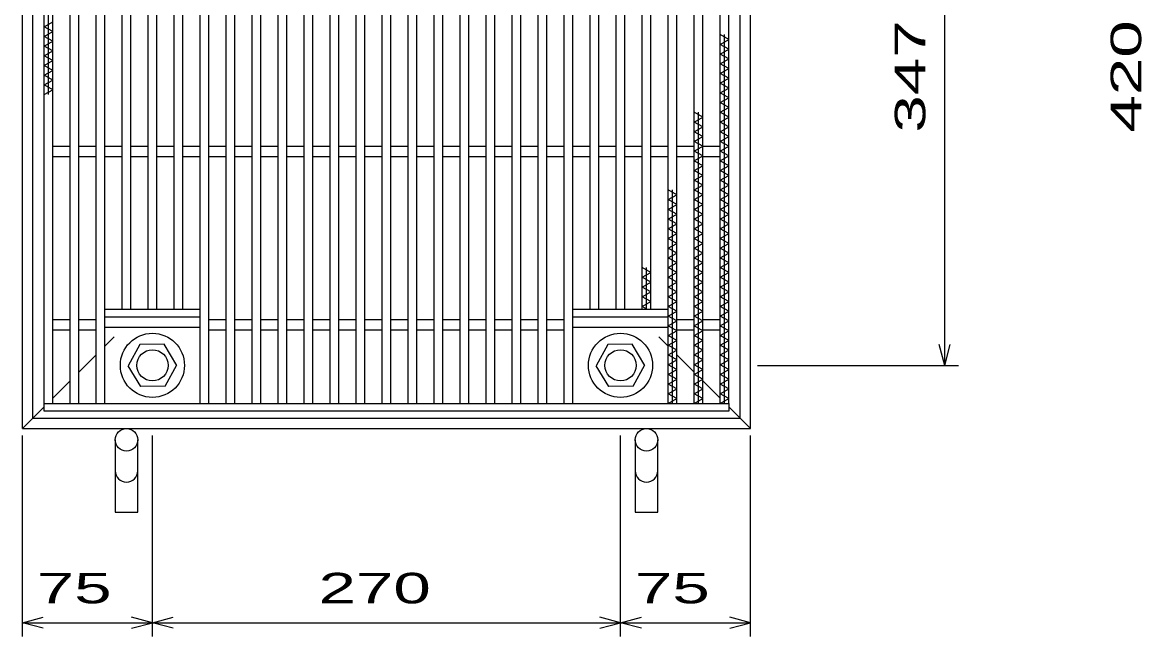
# Model space of a CAD drawing. Units: millimetres, scale not verified. Extents: x -1456 to 1385, y -1026 to 843.
# Drawn here: x -890 to -245, y -212 to 143 of the extents above; entities that cross this region are included whole.
import ezdxf
from ezdxf.enums import TextEntityAlignment as Align

# ---------------------------------------------------------------- set-up
doc = ezdxf.new("R2010")
doc.units = ezdxf.units.MM
doc.header["$LTSCALE"] = 8
doc.linetypes.add('DASHED', pattern=[7.5, 6, -1.5])
for name, color, linetype, lineweight in [('16', 3, 'Continuous', 25), ('19', 6, 'Continuous', 25), ('22', 4, 'Continuous', 25)]:
    doc.layers.add(name, color=color, linetype=linetype, lineweight=lineweight)
doc.styles.add('ベクトル', font='')
doc.styles.get('ベクトル').set_extended_font_data('ベクトル')

msp = doc.modelspace()

# ---------------------------------------------------------------- linework, layer by layer
at = {"layer": '16'}
for p, q in [((-878, -77), (-878, 314)), ((-875.5, 101.2), (-875.5, 314)), ((-873, -77), (-873, 314)), ((-863, -77), (-863, 314)), ((-858, -77), (-858, 314)), ((-848, -77), (-848, 314)), ((-843, -77), (-843, 314)), ((-788, -77), (-788, 314)), ((-783, -77), (-783, 314)), ((-773, -77), (-773, 314)), ((-768, -77), (-768, 314)), ((-758, -77), (-758, 314)), ((-753, -77), (-753, 314)), ((-743, -77), (-743, 314)), ((-738, -77), (-738, 314)), ((-728, -77), (-728, 314)), ((-723, -77), (-723, 314)), ((-713, -77), (-713, 314)), ((-708, -77), (-708, 314)), ((-698, -77), (-698, 314)), ((-693, -77), (-693, 314)), ((-683, -77), (-683, 314)), ((-678, -77), (-678, 314)), ((-668, -77), (-668, 314)), ((-663, -77), (-663, 314)), ((-653, -77), (-653, 314)), ((-648, -77), (-648, 314)), ((-638, -77), (-638, 314)), ((-633, -77), (-633, 314)), ((-623, -77), (-623, 314)), ((-618, -77), (-618, 314)), ((-608, -77), (-608, 314)), ((-603, -77), (-603, 314)), ((-593, -77), (-593, 314)), ((-588, -77), (-588, 314)), ((-578, -77), (-578, 314)), ((-573, -77), (-573, 314)), ((-518, -77), (-518, 314)), ((-513, -77), (-513, 314)), ((-503, -77), (-503, 314)), ((-498, -77), (-498, 314)), ((-488, -77), (-488, 314)), ((-483, -77), (-483, 314)), ((-833, -22.5), (-833, 259.5)), ((-828, -22.5), (-828, 259.5)), ((-818, -22.5), (-818, 259.5)), ((-813, -22.5), (-813, 259.5)), ((-803, -22.5), (-803, 259.5)), ((-798, -22.5), (-798, 259.5)), ((-563, -22.5), (-563, 259.5)), ((-558, -22.5), (-558, 259.5)), ((-548, -22.5), (-548, 259.5)), ((-543, -22.5), (-543, 259.5)), ((-533, -22.5), (-533, 259.5)), ((-528, -22.5), (-528, 259.5)), ((-878, 140.4), (-873, 143.2)), ((-873, 137.6), (-878, 140.4)), ((-878, 134.8), (-873, 137.6)), ((-483, 133), (-488, 135.8)), ((-485.5, -77), (-485.5, 135.8)), ((-873, 132), (-878, 134.8)), ((-878, 129.2), (-873, 132)), ((-873, 126.4), (-878, 129.2)), ((-488, 130.2), (-483, 133)), ((-483, 127.4), (-488, 130.2)), ((-878, 123.6), (-873, 126.4)), ((-873, 120.8), (-878, 123.6)), ((-488, 124.6), (-483, 127.4)), ((-483, 121.8), (-488, 124.6)), ((-878, 118), (-873, 120.8)), ((-873, 115.2), (-878, 118)), ((-488, 119), (-483, 121.8)), ((-483, 116.2), (-488, 119)), ((-488, 113.4), (-483, 116.2)), ((-878, 112.4), (-873, 115.2)), ((-873, 109.6), (-878, 112.4)), ((-483, 110.6), (-488, 113.4)), ((-488, 107.8), (-483, 110.6)), ((-878, 106.8), (-873, 109.6)), ((-873, 104), (-878, 106.8)), ((-878, 101.2), (-873, 104)), ((-483, 105), (-488, 107.8)), ((-488, 102.2), (-483, 105)), ((-483, 99.4), (-488, 102.2)), ((-488, 96.6), (-483, 99.4)), ((-498, 88.2), (-503, 91)), ((-500.5, -77), (-500.5, 91)), ((-483, 93.8), (-488, 96.6)), ((-488, 91), (-483, 93.8)), ((-483, 88.2), (-488, 91)), ((-503, 85.4), (-498, 88.2)), ((-498, 82.6), (-503, 85.4)), ((-488, 85.4), (-483, 88.2)), ((-483, 82.6), (-488, 85.4)), ((-503, 79.8), (-498, 82.6)), ((-498, 77), (-503, 79.8)), ((-488, 79.8), (-483, 82.6)), ((-483, 77), (-488, 79.8)), ((-873, 71.5), (-863, 71.5)), ((-858, 71.5), (-848, 71.5)), ((-843, 71.5), (-833, 71.5)), ((-828, 71.5), (-818, 71.5)), ((-813, 71.5), (-803, 71.5)), ((-798, 71.5), (-788, 71.5)), ((-783, 71.5), (-773, 71.5)), ((-768, 71.5), (-758, 71.5)), ((-753, 71.5), (-743, 71.5)), ((-738, 71.5), (-728, 71.5)), ((-723, 71.5), (-713, 71.5)), ((-708, 71.5), (-698, 71.5)), ((-693, 71.5), (-683, 71.5)), ((-678, 71.5), (-668, 71.5)), ((-663, 71.5), (-653, 71.5)), ((-648, 71.5), (-638, 71.5)), ((-633, 71.5), (-623, 71.5)), ((-618, 71.5), (-608, 71.5)), ((-603, 71.5), (-593, 71.5)), ((-588, 71.5), (-578, 71.5)), ((-573, 71.5), (-563, 71.5)), ((-558, 71.5), (-548, 71.5)), ((-543, 71.5), (-533, 71.5)), ((-528, 71.5), (-518, 71.5)), ((-513, 71.5), (-503, 71.5)), ((-503, 74.2), (-498, 77)), ((-498, 71.4), (-503, 74.2)), ((-503, 68.6), (-498, 71.4)), ((-498, 71.5), (-488, 71.5)), ((-488, 74.2), (-483, 77)), ((-483, 71.4), (-488, 74.2)), ((-488, 68.6), (-483, 71.4)), ((-873, 65.5), (-863, 65.5)), ((-858, 65.5), (-848, 65.5)), ((-843, 65.5), (-833, 65.5)), ((-828, 65.5), (-818, 65.5)), ((-813, 65.5), (-803, 65.5)), ((-798, 65.5), (-788, 65.5)), ((-783, 65.5), (-773, 65.5)), ((-768, 65.5), (-758, 65.5)), ((-753, 65.5), (-743, 65.5)), ((-738, 65.5), (-728, 65.5)), ((-723, 65.5), (-713, 65.5)), ((-708, 65.5), (-698, 65.5)), ((-693, 65.5), (-683, 65.5)), ((-678, 65.5), (-668, 65.5)), ((-663, 65.5), (-653, 65.5)), ((-648, 65.5), (-638, 65.5)), ((-633, 65.5), (-623, 65.5)), ((-618, 65.5), (-608, 65.5)), ((-603, 65.5), (-593, 65.5)), ((-588, 65.5), (-578, 65.5)), ((-573, 65.5), (-563, 65.5)), ((-558, 65.5), (-548, 65.5)), ((-543, 65.5), (-533, 65.5)), ((-528, 65.5), (-518, 65.5)), ((-513, 65.5), (-503, 65.5)), ((-498, 65.8), (-503, 68.6)), ((-503, 63), (-498, 65.8)), ((-498, 65.5), (-488, 65.5)), ((-483, 65.8), (-488, 68.6)), ((-488, 63), (-483, 65.8)), ((-498, 60.2), (-503, 63)), ((-503, 57.4), (-498, 60.2)), ((-483, 60.2), (-488, 63)), ((-488, 57.4), (-483, 60.2)), ((-498, 54.6), (-503, 57.4)), ((-503, 51.8), (-498, 54.6)), ((-498, 49), (-503, 51.8)), ((-483, 54.6), (-488, 57.4)), ((-488, 51.8), (-483, 54.6)), ((-483, 49), (-488, 51.8)), ((-513, 43.4), (-518, 46.2)), ((-515.5, -77), (-515.5, 46.2)), ((-503, 46.2), (-498, 49)), ((-498, 43.4), (-503, 46.2)), ((-488, 46.2), (-483, 49)), ((-483, 43.4), (-488, 46.2)), ((-518, 40.6), (-513, 43.4)), ((-513, 37.8), (-518, 40.6)), ((-503, 40.6), (-498, 43.4)), ((-498, 37.8), (-503, 40.6)), ((-488, 40.6), (-483, 43.4)), ((-483, 37.8), (-488, 40.6)), ((-518, 35), (-513, 37.8)), ((-513, 32.2), (-518, 35)), ((-503, 35), (-498, 37.8)), ((-498, 32.2), (-503, 35)), ((-488, 35), (-483, 37.8)), ((-483, 32.2), (-488, 35)), ((-518, 29.4), (-513, 32.2)), ((-513, 26.6), (-518, 29.4)), ((-518, 23.8), (-513, 26.6)), ((-503, 29.4), (-498, 32.2)), ((-498, 26.6), (-503, 29.4)), ((-503, 23.8), (-498, 26.6)), ((-488, 29.4), (-483, 32.2)), ((-483, 26.6), (-488, 29.4)), ((-488, 23.8), (-483, 26.6)), ((-513, 21), (-518, 23.8)), ((-518, 18.2), (-513, 21)), ((-498, 21), (-503, 23.8)), ((-503, 18.2), (-498, 21)), ((-483, 21), (-488, 23.8)), ((-488, 18.2), (-483, 21)), ((-513, 15.4), (-518, 18.2)), ((-518, 12.6), (-513, 15.4)), ((-498, 15.4), (-503, 18.2)), ((-503, 12.6), (-498, 15.4)), ((-483, 15.4), (-488, 18.2)), ((-488, 12.6), (-483, 15.4)), ((-513, 9.8), (-518, 12.6)), ((-518, 7), (-513, 9.8)), ((-513, 4.2), (-518, 7)), ((-498, 9.8), (-503, 12.6)), ((-503, 7), (-498, 9.8)), ((-498, 4.2), (-503, 7)), ((-483, 9.8), (-488, 12.6)), ((-488, 7), (-483, 9.8)), ((-483, 4.2), (-488, 7)), ((-528, -1.4), (-533, 1.4)), ((-530.5, -22.5), (-530.5, 1.4)), ((-518, 1.4), (-513, 4.2)), ((-513, -1.4), (-518, 1.4)), ((-503, 1.4), (-498, 4.2)), ((-498, -1.4), (-503, 1.4)), ((-488, 1.4), (-483, 4.2)), ((-483, -1.4), (-488, 1.4)), ((-533, -4.2), (-528, -1.4)), ((-528, -7), (-533, -4.2)), ((-518, -4.2), (-513, -1.4)), ((-513, -7), (-518, -4.2)), ((-503, -4.2), (-498, -1.4)), ((-498, -7), (-503, -4.2)), ((-488, -4.2), (-483, -1.4)), ((-483, -7), (-488, -4.2)), ((-533, -9.8), (-528, -7)), ((-528, -12.6), (-533, -9.8)), ((-533, -15.4), (-528, -12.6)), ((-518, -9.8), (-513, -7)), ((-513, -12.6), (-518, -9.8)), ((-518, -15.4), (-513, -12.6)), ((-503, -9.8), (-498, -7)), ((-498, -12.6), (-503, -9.8)), ((-503, -15.4), (-498, -12.6)), ((-488, -9.8), (-483, -7)), ((-483, -12.6), (-488, -9.8)), ((-488, -15.4), (-483, -12.6)), ((-528, -18.2), (-533, -15.4)), ((-533, -21), (-528, -18.2)), ((-513, -18.2), (-518, -15.4)), ((-518, -21), (-513, -18.2)), ((-498, -18.2), (-503, -15.4)), ((-503, -21), (-498, -18.2)), ((-483, -18.2), (-488, -15.4)), ((-488, -21), (-483, -18.2)), ((-843, -22.5), (-788, -22.5)), ((-843, -27), (-843, -22.5)), ((-788, -27), (-788, -22.5)), ((-573, -22.5), (-518, -22.5)), ((-573, -27), (-573, -22.5)), ((-530.32, -22.5), (-533, -21)), ((-513, -23.8), (-518, -21)), ((-518, -27), (-518, -22.5)), ((-518, -26.6), (-513, -23.8)), ((-498, -23.8), (-503, -21)), ((-503, -26.6), (-498, -23.8)), ((-483, -23.8), (-488, -21)), ((-488, -26.6), (-483, -23.8)), ((-873, -28.5), (-863, -28.5)), ((-858, -28.5), (-848, -28.5)), ((-843, -27), (-788, -27)), ((-783, -28.5), (-773, -28.5)), ((-768, -28.5), (-758, -28.5)), ((-753, -28.5), (-743, -28.5)), ((-738, -28.5), (-728, -28.5)), ((-723, -28.5), (-713, -28.5)), ((-708, -28.5), (-698, -28.5)), ((-693, -28.5), (-683, -28.5)), ((-678, -28.5), (-668, -28.5)), ((-663, -28.5), (-653, -28.5)), ((-648, -28.5), (-638, -28.5)), ((-633, -28.5), (-623, -28.5)), ((-618, -28.5), (-608, -28.5)), ((-603, -28.5), (-593, -28.5)), ((-588, -28.5), (-578, -28.5)), ((-573, -27), (-518, -27)), ((-513, -29.4), (-518, -26.6)), ((-518, -32.2), (-513, -29.4)), ((-513, -35), (-518, -32.2)), ((-513, -28.5), (-503, -28.5)), ((-498, -29.4), (-503, -26.6)), ((-503, -32.2), (-498, -29.4)), ((-498, -35), (-503, -32.2)), ((-498, -28.5), (-488, -28.5)), ((-483, -29.4), (-488, -26.6)), ((-488, -32.2), (-483, -29.4)), ((-483, -35), (-488, -32.2)), ((-873, -34.5), (-863, -34.5)), ((-858, -34.5), (-848, -34.5)), ((-843, -33), (-788, -33)), ((-783, -34.5), (-773, -34.5)), ((-768, -34.5), (-758, -34.5)), ((-753, -34.5), (-743, -34.5)), ((-738, -34.5), (-728, -34.5)), ((-723, -34.5), (-713, -34.5)), ((-708, -34.5), (-698, -34.5)), ((-693, -34.5), (-683, -34.5)), ((-678, -34.5), (-668, -34.5)), ((-663, -34.5), (-653, -34.5)), ((-648, -34.5), (-638, -34.5)), ((-633, -34.5), (-623, -34.5)), ((-618, -34.5), (-608, -34.5)), ((-603, -34.5), (-593, -34.5)), ((-588, -34.5), (-578, -34.5)), ((-573, -33), (-518, -33)), ((-518, -37.8), (-513, -35)), ((-513, -40.6), (-518, -37.8)), ((-513, -34.5), (-503, -34.5)), ((-503, -37.8), (-498, -35)), ((-498, -40.6), (-503, -37.8)), ((-498, -34.5), (-488, -34.5)), ((-488, -37.8), (-483, -35)), ((-483, -40.6), (-488, -37.8)), ((-822.79, -43.05), (-829.5, -55.34)), ((-808.8, -42.71), (-822.79, -43.05)), ((-801.5, -55), (-808.8, -42.71)), ((-552.79, -43.05), (-559.5, -55.34)), ((-538.8, -42.71), (-552.79, -43.05)), ((-531.5, -55), (-538.8, -42.71)), ((-518, -43.4), (-513, -40.6)), ((-513, -46.2), (-518, -43.4)), ((-503, -43.4), (-498, -40.6)), ((-498, -46.2), (-503, -43.4)), ((-488, -43.4), (-483, -40.6)), ((-483, -46.2), (-488, -43.4)), ((-518, -49), (-513, -46.2)), ((-513, -51.8), (-518, -49)), ((-503, -49), (-498, -46.2)), ((-498, -51.8), (-503, -49)), ((-488, -49), (-483, -46.2)), ((-483, -51.8), (-488, -49)), ((-822.2, -67.29), (-829.5, -55.34)), ((-808.21, -66.95), (-801.5, -54.66)), ((-552.2, -67.29), (-559.5, -55.34)), ((-538.21, -66.95), (-531.5, -54.66)), ((-518, -54.6), (-513, -51.8)), ((-513, -57.4), (-518, -54.6)), ((-518, -60.2), (-513, -57.4)), ((-503, -54.6), (-498, -51.8)), ((-498, -57.4), (-503, -54.6)), ((-503, -60.2), (-498, -57.4)), ((-488, -54.6), (-483, -51.8)), ((-483, -57.4), (-488, -54.6)), ((-488, -60.2), (-483, -57.4)), ((-513, -63), (-518, -60.2)), ((-518, -65.8), (-513, -63)), ((-498, -63), (-503, -60.2)), ((-503, -65.8), (-498, -63)), ((-483, -63), (-488, -60.2)), ((-488, -65.8), (-483, -63)), ((-808.21, -66.95), (-822.2, -67.29)), ((-538.21, -66.95), (-552.2, -67.29)), ((-513, -68.6), (-518, -65.8)), ((-518, -71.4), (-513, -68.6)), ((-498, -68.6), (-503, -65.8)), ((-503, -71.4), (-498, -68.6)), ((-483, -68.6), (-488, -65.8)), ((-488, -71.4), (-483, -68.6)), ((-878, -77), (-483, -77)), ((-878, -81.5), (-878, -77)), ((-878, -77), (-873, -77)), ((-863, -77), (-858, -77)), ((-848, -77), (-843, -77)), ((-833, -77), (-828, -77)), ((-818, -77), (-813, -77)), ((-803, -77), (-798, -77)), ((-788, -77), (-783, -77)), ((-773, -77), (-768, -77)), ((-758, -77), (-753, -77)), ((-743, -77), (-738, -77)), ((-728, -77), (-723, -77)), ((-713, -77), (-708, -77)), ((-698, -77), (-693, -77)), ((-683, -77), (-678, -77)), ((-668, -77), (-663, -77)), ((-653, -77), (-648, -77)), ((-638, -77), (-633, -77)), ((-623, -77), (-618, -77)), ((-608, -77), (-603, -77)), ((-593, -77), (-588, -77)), ((-578, -77), (-573, -77)), ((-563, -77), (-558, -77)), ((-548, -77), (-543, -77)), ((-533, -77), (-528, -77)), ((-513, -74.2), (-518, -71.4)), ((-518, -77), (-513, -74.2)), ((-518, -77), (-513, -77)), ((-498, -74.2), (-503, -71.4)), ((-503, -77), (-498, -74.2)), ((-503, -77), (-498, -77)), ((-483, -74.2), (-488, -71.4)), ((-488, -77), (-483, -74.2)), ((-488, -77), (-483, -77)), ((-483, -77), (-483, -81.5)), ((-483, -81.5), (-878, -81.5))]:
    msp.add_line(p, q, dxfattribs=at)
for centre, radius in [((-815.5, -55), 18.5), ((-545.5, -55), 18.5), ((-815.5, -55), 9), ((-545.5, -55), 9)]:
    msp.add_circle(centre, radius, dxfattribs=at)
at = {"layer": '19'}
for p, q in [((-890.5, -91.5), (-890.5, 328.5)), ((-470.5, -91.5), (-470.5, 328.5)), ((-884.5, -85.5), (-884.5, 322.5)), ((-476.5, -85.5), (-476.5, 322.5)), ((-884.5, -85.5), (-476.5, -85.5)), ((-890.5, -91.5), (-470.5, -91.5)), ((-837, -98), (-837, -139.62)), ((-824, -139.62), (-824, -98)), ((-537, -98), (-537, -139.62)), ((-524, -139.62), (-524, -98)), ((-837, -139.62), (-824, -139.62)), ((-537, -139.62), (-524, -139.62))]:
    msp.add_line(p, q, dxfattribs=at)
at = {"layer": '19', "linetype": 'DASHED'}
for p, q in [((-843, -44), (-837.5, -38.5)), ((-518, -44), (-523.5, -38.5)), ((-858, -59), (-848, -49)), ((-503, -59), (-513, -49)), ((-873, -74), (-863, -64)), ((-488, -74), (-498, -64)), ((-890.5, -91.5), (-878, -79)), ((-470.5, -91.5), (-483, -79))]:
    msp.add_line(p, q, dxfattribs=at)
at = {"layer": '19'}
for centre in [(-830.5, -98), (-530.5, -98)]:
    msp.add_circle(centre, 6.5, dxfattribs=at)
for centre in [(-830.5, -115.84), (-530.5, -115.84)]:
    msp.add_arc(centre, 6.5, 180, 0, dxfattribs=at)
at = {"layer": '22'}
for p, q in [((-358.5, -55), (-358.5, 292)), ((-358.5, -55), (-361.7, -43)), ((-358.5, -55), (-355.3, -43)), ((-466.5, -55), (-350.5, -55)), ((-890.5, -211.5), (-890.5, -95.5)), ((-815.5, -211.5), (-815.5, -95.5)), ((-545.5, -211.5), (-545.5, -95.5)), ((-470.5, -211.5), (-470.5, -95.5)), ((-890.5, -203.5), (-878.5, -200.3)), ((-878.5, -206.7), (-890.5, -203.5)), ((-890.5, -203.5), (-815.5, -203.5)), ((-815.5, -203.5), (-827.5, -200.3)), ((-827.5, -206.7), (-815.5, -203.5)), ((-815.5, -203.5), (-803.5, -200.3)), ((-803.5, -206.7), (-815.5, -203.5)), ((-815.5, -203.5), (-545.5, -203.5)), ((-545.5, -203.5), (-557.5, -200.3)), ((-557.5, -206.7), (-545.5, -203.5)), ((-545.5, -203.5), (-533.5, -200.3)), ((-533.5, -206.7), (-545.5, -203.5)), ((-545.5, -203.5), (-470.5, -203.5)), ((-470.5, -203.5), (-482.5, -200.3)), ((-482.5, -206.7), (-470.5, -203.5))]:
    msp.add_line(p, q, dxfattribs=at)

# ---------------------------------------------------------------- texts
at = {"layer": '22', "color": 2, "style": 'ベクトル', "width": 1.65}
for s, p in [(' 347 ', (-378.5, 68.5)), (' 420 ', (-254, 68.5))]:
    msp.add_text(s, height=17.6, rotation=90, dxfattribs=at).set_placement(p, align=Align.MIDDLE_LEFT)
for s, p in [(' 75 ', (-893, -183.5)), (' 270 ', (-730.5, -183.5)), (' 75 ', (-548, -183.5))]:
    msp.add_text(s, height=17.6, dxfattribs=at).set_placement(p, align=Align.MIDDLE_LEFT)

doc.saveas('drawing.dxf')
